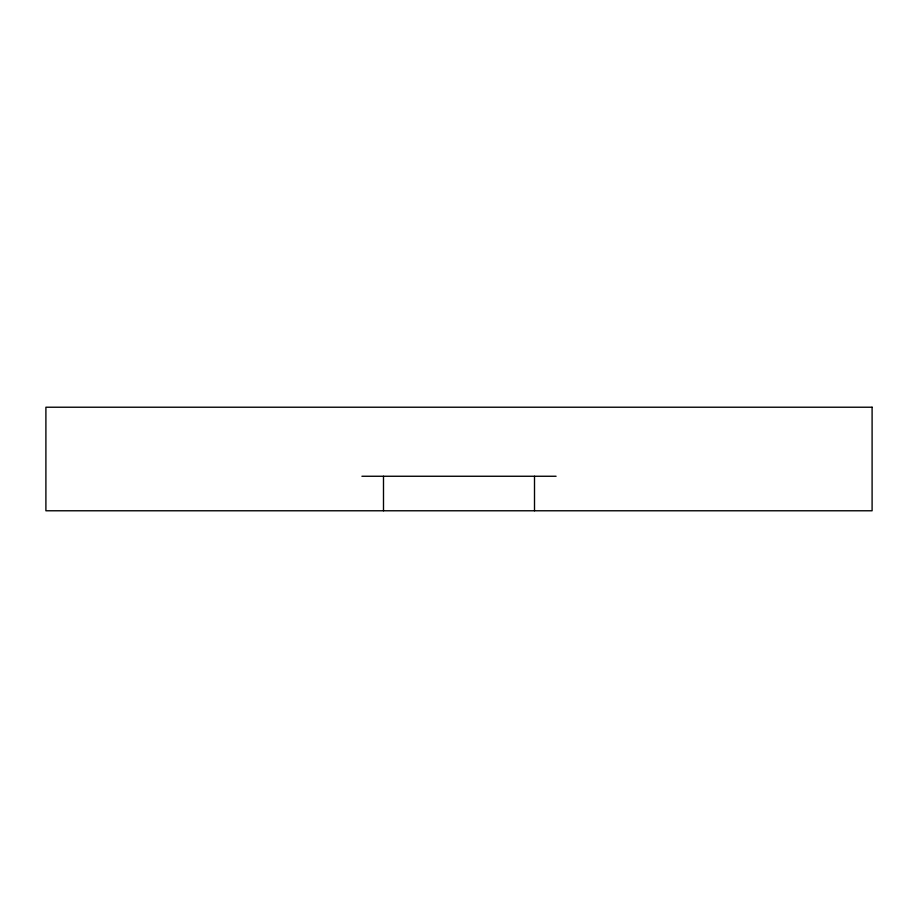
<?xml version="1.0" encoding="UTF-8"?>
<svg xmlns="http://www.w3.org/2000/svg" width="918" height="918" viewBox="0 0 918 918"><rect width="100%" height="100%" fill="white"/><g stroke="black" fill="none" stroke-linecap="round" stroke-linejoin="round"><path stroke-width="1.38" d="M361.921 476.258L556.078 476.258M534.505 476.258L534.505 510.775M383.494 476.258L383.494 510.775M872.1 407.225L45.9 407.225L45.9 510.775L872.1 510.775L872.1 407.225"/></g></svg>
